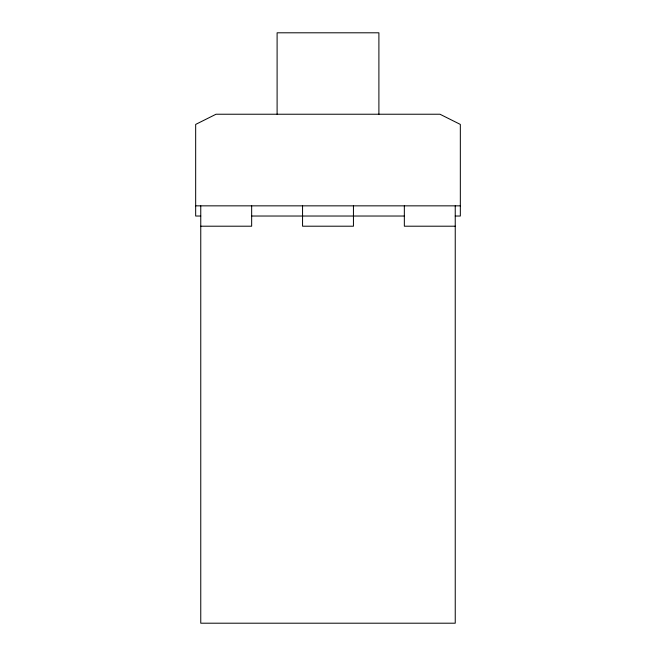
<?xml version="1.0" encoding="UTF-8"?>
<svg xmlns="http://www.w3.org/2000/svg" width="656" height="656" viewBox="0 0 656 656"><rect width="100%" height="100%" fill="white"/><g stroke="black" fill="none" stroke-linecap="round" stroke-linejoin="round"><path stroke-width="0.98" d="M195.668 205.845L460.332 205.845M200.761 216.029L195.668 216.029L195.668 124.41L216.029 114.234L439.971 114.234L460.332 124.41L460.332 216.029L455.239 216.029M251.658 216.029L404.342 216.029M200.761 226.205L251.658 226.205L251.658 205.845M455.239 226.205L404.342 226.205L404.342 205.845M455.239 205.845L455.239 623.2L200.761 623.2L200.761 205.845M378.897 114.234L378.897 32.8L277.103 32.8L277.103 114.234M353.445 205.845L353.445 226.205L302.555 226.205L302.555 205.845"/></g></svg>
